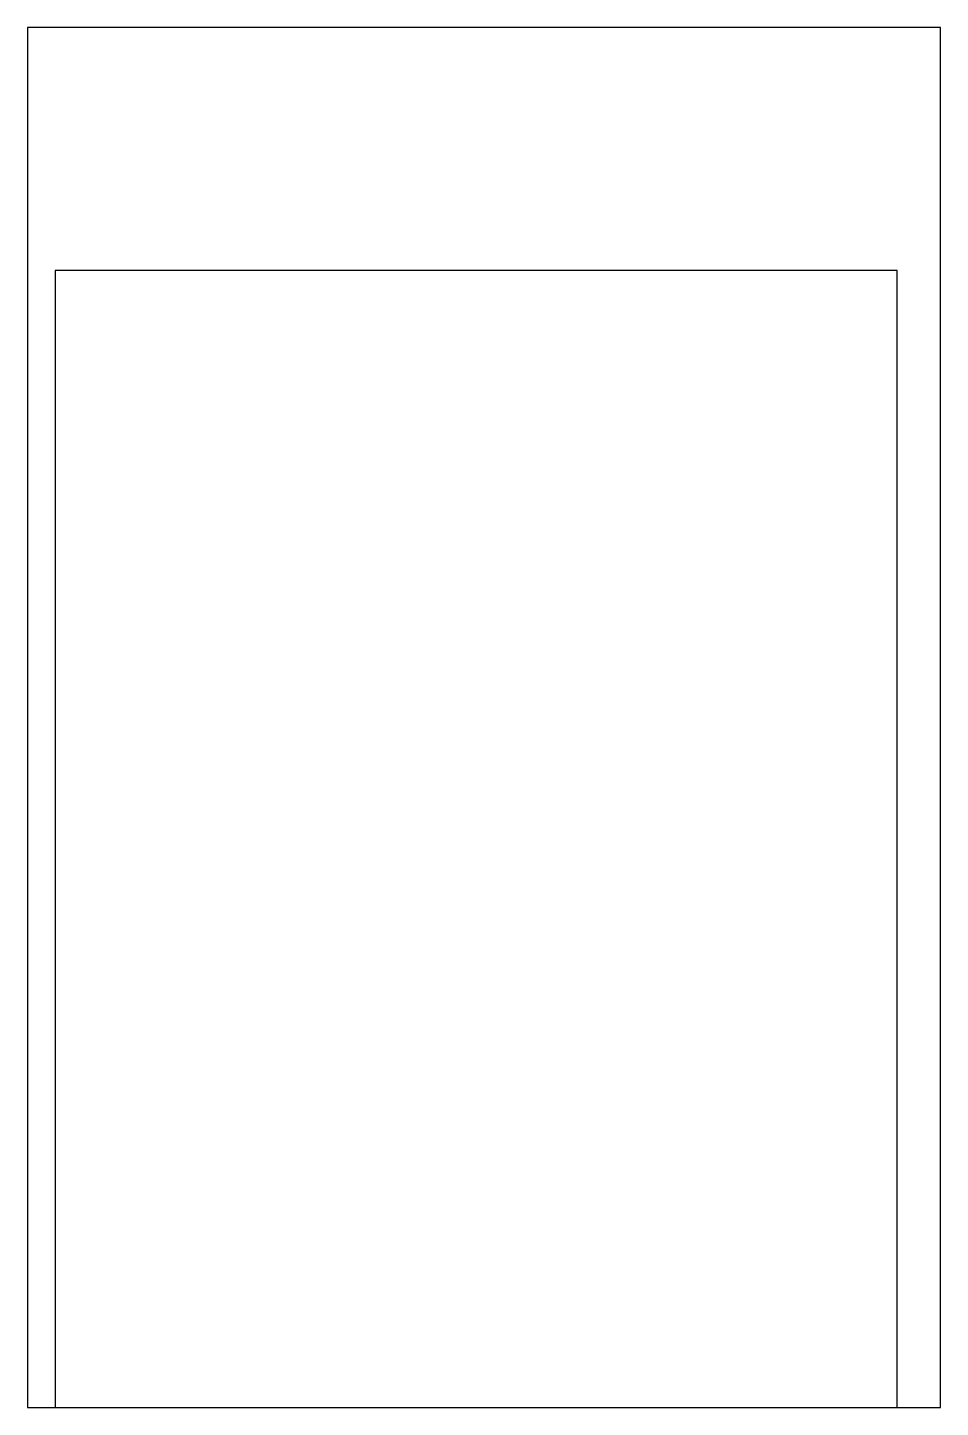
# Model space of a CAD drawing. Header units: millimetres. Extents: x 0 to 23.3, y 0 to 35.2.
import ezdxf

# ---------------------------------------------------------------- set-up
doc = ezdxf.new("R2010")
doc.units = ezdxf.units.MM
doc.layers.get('0').update_dxf_attribs({"linetype": 'CONTINUOUS'})

msp = doc.modelspace()

# ---------------------------------------------------------------- linework, layer by layer
for points in [[(0, 35.2), (0, 0), (23.3, 0), (23.3, 35.2)], [(0.7, 0), (22.2, 0), (22.2, 29), (0.7, 29)]]:
    msp.add_lwpolyline(points, close=True)

doc.saveas('drawing.dxf')
